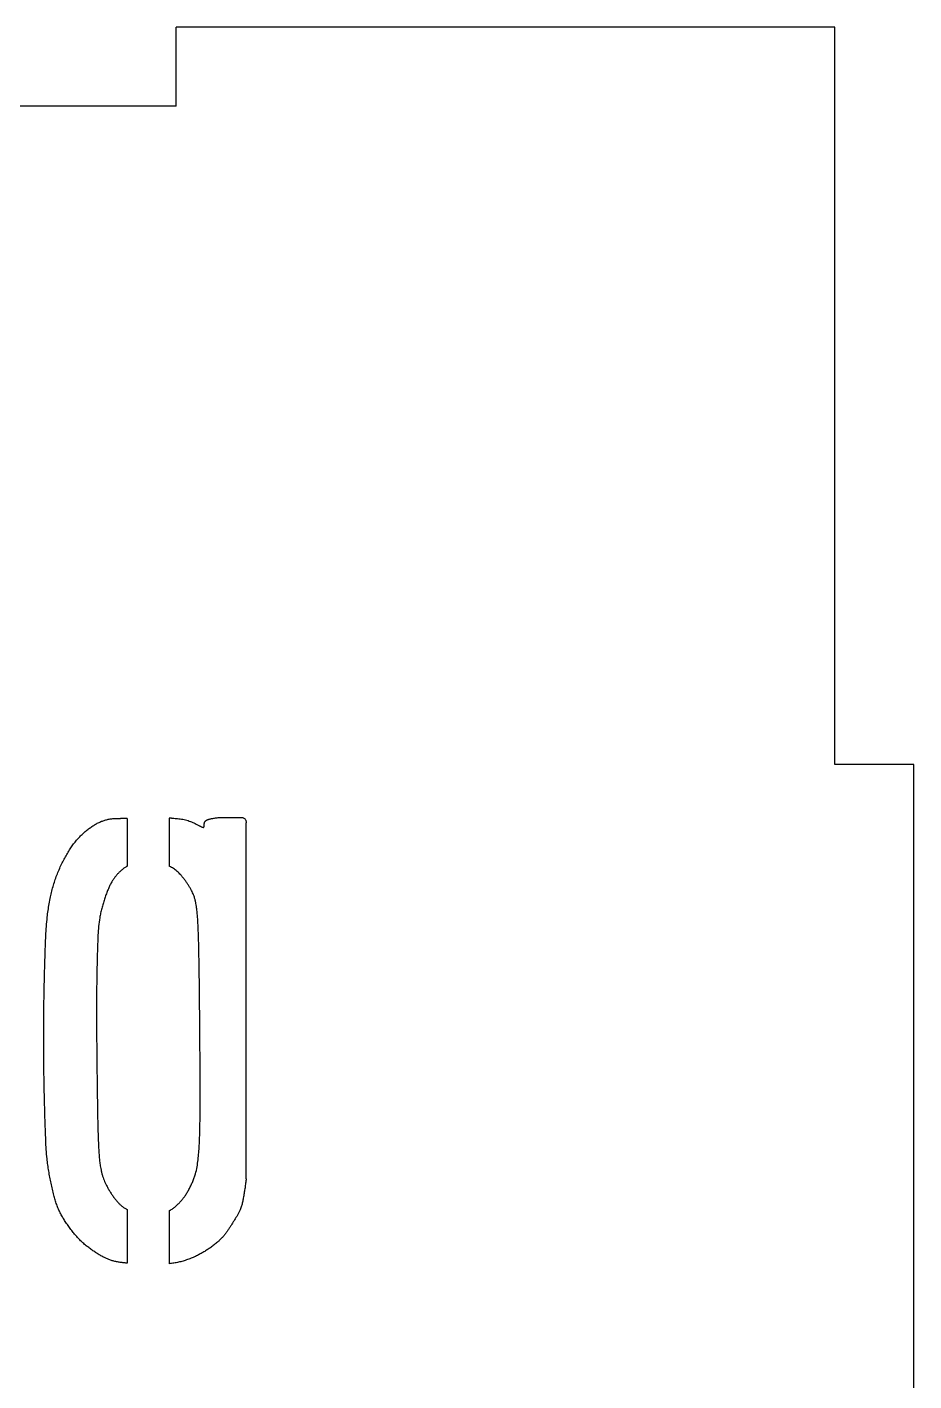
# Model space of a CAD drawing. Extents: x 0 to 436, y 0 to 625.
# Drawn here: x 368.5 to 435.9, y 522.2 to 625 of the extents above; entities that cross this region are included whole.
import ezdxf

# ---------------------------------------------------------------- set-up
doc = ezdxf.new("R2010")
doc.units = 0
doc.layers.add('Capa_1', color=7, linetype='CONTINUOUS')

msp = doc.modelspace()

# ---------------------------------------------------------------- linework, layer by layer
at = {"layer": 'Capa_1', "color": 7}
for p, q in [((429.850674, 624.950351), (379.850675, 624.950351)), ((379.850675, 618.950335), (379.850675, 624.950351)), ((429.850674, 568.95035), (429.850674, 624.950351)), ((379.850675, 618.950335), (321.850675, 618.950335)), ((435.850673, 568.95035), (429.850674, 568.95035)), ((435.850673, 518.950346), (435.850673, 568.95035)), ((376.129931, 564.869671), (375.625749, 564.869671)), ((376.129931, 564.869671), (376.129931, 561.248985)), ((379.475119, 564.885249), (379.320544, 564.882427)), ((379.320544, 564.883161), (379.320544, 561.232758)), ((385.161798, 538.112633), (385.160105, 564.535435)), ((385.153154, 537.50975), (385.16179, 538.112633)), ((376.129931, 535.180062), (376.129931, 531.096561)), ((379.320544, 535.084248), (379.320544, 531.054651))]:
    msp.add_line(p, q, dxfattribs=at)
for points, knots in [([(376.129931, 531.096561), (376.093047, 531.100679), (376.019246, 531.10892), (375.908589, 531.122124), (375.743369, 531.142599), (375.523906, 531.17116), (375.251973, 531.217618), (374.989665, 531.281504), (374.740173, 531.368714), (374.502861, 531.472215), (374.25352, 531.598225), (373.992441, 531.744939), (373.721013, 531.913411), (373.456333, 532.092075), (373.197607, 532.27934), (372.94692, 532.477194), (372.701673, 532.691823), (372.465424, 532.925842), (372.237555, 533.177085), (372.014043, 533.446035), (371.79371, 533.730879), (371.577853, 534.032139), (371.380701, 534.329759), (371.201075, 534.622369), (371.041761, 534.910714), (370.894567, 535.219222), (370.767321, 535.550102), (370.656569, 535.900302), (370.550827, 536.287359), (370.445278, 536.709162), (370.342447, 537.165942), (370.249998, 537.626453), (370.167803, 538.090669), (370.097176, 538.558532), (370.029792, 539.108309), (369.976689, 539.740844), (369.939253, 540.455395), (369.909263, 541.298894), (369.877534, 542.270705), (369.846493, 543.370779), (369.820218, 544.520452), (369.800855, 545.719924), (369.789106, 546.969209), (369.785319, 548.21797), (369.789013, 549.466081), (369.800638, 550.713438), (369.819843, 551.909997), (369.845892, 553.055767), (369.877848, 554.150864), (369.912465, 555.117028), (369.947167, 555.954224), (369.988344, 556.661938), (370.044512, 557.305062), (370.115865, 557.882867), (370.196448, 558.395541), (370.291772, 558.88629), (370.400713, 559.354564), (370.522543, 559.799799), (370.662294, 560.236553), (370.821045, 560.663566), (370.996851, 561.080641), (371.183306, 561.477589), (371.37742, 561.855032), (371.579127, 562.212437), (371.787902, 562.547435), (372.002757, 562.859664), (372.223784, 563.147827), (372.454033, 563.412772), (372.692998, 563.653038), (372.93688, 563.870787), (373.189195, 564.072348), (373.447901, 564.25865), (373.714229, 564.426348), (373.977869, 564.565551), (374.236594, 564.67615), (374.487393, 564.759602), (374.754288, 564.821771), (375.036368, 564.855495), (375.330601, 564.867818), (375.527232, 564.868601), (375.625749, 564.868993)], [0, 0, 0, 0, 0.111339, 0.222778, 0.334321, 0.610796, 0.886658, 1.161592, 1.419613, 1.67849, 1.937769, 2.257433, 2.576616, 2.895881, 3.215262, 3.53457, 3.853625, 4.192435, 4.531556, 4.870799, 5.2413, 5.611672, 5.98237, 6.312068, 6.641466, 6.970225, 7.336708, 7.703956, 8.071693, 8.540286, 9.008279, 9.476189, 9.949265, 10.422453, 10.895513, 11.610695, 12.326183, 13.041936, 14.14276, 15.243173, 16.343455, 17.592662, 18.842025, 20.091451, 21.338937, 22.586354, 23.833658, 24.929044, 26.024533, 27.12032, 27.829383, 28.538243, 29.246891, 29.765658, 30.284533, 30.803491, 31.265065, 31.726558, 32.187922, 32.640295, 33.092799, 33.545374, 33.955644, 34.365835, 34.776207, 35.139416, 35.502464, 35.865149, 36.191646, 36.51841, 36.845453, 37.160039, 37.474371, 37.788891, 38.053382, 38.317631, 38.58087, 38.874071, 39.168403, 39.46395, 39.46395, 39.46395, 39.46395]), ([(379.475119, 564.885249), (379.538616, 564.882786), (379.665563, 564.877862), (379.855777, 564.867107), (380.050624, 564.849517), (380.249437, 564.820803), (380.451514, 564.780192), (380.646102, 564.730204), (380.832853, 564.672025), (381.011205, 564.605575), (381.164848, 564.537378), (381.294562, 564.471001), (381.403037, 564.41268), (381.501498, 564.360102), (381.591003, 564.314885), (381.671446, 564.275318), (381.740246, 564.241504), (381.796923, 564.213433), (381.842721, 564.195608), (381.877079, 564.19013), (381.897009, 564.190327), (381.902859, 564.190554), (381.908188, 564.190053), (381.913001, 564.190894), (381.916939, 564.192605), (381.92074, 564.193349), (381.924298, 564.194008), (381.926965, 564.196059), (381.929896, 564.197788), (381.932083, 564.200242), (381.934728, 564.201878), (381.93721, 564.203979), (381.939394, 564.206751), (381.941686, 564.20975), (381.944049, 564.213215), (381.94626, 564.217308), (381.948509, 564.221923), (381.951831, 564.229764), (381.955628, 564.241014), (381.959216, 564.25579), (381.962344, 564.272897), (381.965148, 564.292276), (381.967413, 564.313915), (381.969124, 564.337676), (381.969928, 564.363544), (381.970451, 564.391489), (381.971019, 564.420021), (381.972223, 564.44912), (381.974923, 564.478687), (381.979531, 564.507664), (381.986607, 564.535812), (381.995959, 564.562959), (382.007759, 564.58928), (382.021915, 564.614504), (382.038389, 564.638359), (382.057287, 564.661067), (382.078695, 564.682287), (382.10226, 564.702027), (382.128211, 564.720606), (382.156431, 564.737843), (382.186717, 564.753741), (382.219454, 564.768507), (382.254546, 564.782082), (382.29183, 564.794632), (382.349031, 564.81165), (382.426365, 564.832271), (382.524276, 564.854392), (382.634139, 564.875721), (382.755976, 564.895726), (382.889782, 564.913694), (383.037386, 564.929094), (383.198792, 564.940688), (383.373875, 564.947576), (383.514651, 564.949214), (383.620991, 564.949099), (383.692917, 564.948631), (383.791325, 564.94508), (383.916342, 564.944275), (384.067872, 564.942889), (384.213866, 564.941981), (384.354268, 564.938593), (384.489133, 564.93597), (384.579034, 564.933803), (384.623985, 564.932719)], [0, 0, 0, 0, 0.190632, 0.381125, 0.571498, 0.777364, 0.983422, 1.189554, 1.379807, 1.56998, 1.760235, 1.883708, 2.007033, 2.129717, 2.21855, 2.307851, 2.398657, 2.448538, 2.497582, 2.545655, 2.551511, 2.557373, 2.563211, 2.567485, 2.571866, 2.576012, 2.579121, 2.582538, 2.585919, 2.589311, 2.592264, 2.59521, 2.599017, 2.602813, 2.606544, 2.611581, 2.616751, 2.621944, 2.637118, 2.652304, 2.667524, 2.689274, 2.711032, 2.732781, 2.760727, 2.788661, 2.816633, 2.846339, 2.876012, 2.905658, 2.934264, 2.962972, 2.991686, 3.020685, 3.049623, 3.078538, 3.10919, 3.13992, 3.170665, 3.204854, 3.239041, 3.273215, 3.312536, 3.351871, 3.3912, 3.491559, 3.591911, 3.692276, 3.827264, 3.962254, 4.097239, 4.27242, 4.447619, 4.622816, 4.694733, 4.766646, 4.838578, 4.990125, 5.141666, 5.293203, 5.428099, 5.562986, 5.697877, 5.697877, 5.697877, 5.697877]), ([(384.624021, 564.935259), (384.65885, 564.938632), (384.727816, 564.94531), (384.831351, 564.945616), (384.920375, 564.927207), (384.990544, 564.89401), (385.043295, 564.856413), (385.094039, 564.802431), (385.130816, 564.725862), (385.15028, 564.632367), (385.156865, 564.568154), (385.160218, 564.535463)], [0, 0, 0, 0, 0.104964, 0.207847, 0.30962, 0.374457, 0.439437, 0.502948, 0.594725, 0.689777, 0.788352, 0.788352, 0.788352, 0.788352]), ([(376.129931, 561.248985), (376.117117, 561.241573), (376.091486, 561.226746), (376.053578, 561.203602), (375.963628, 561.146701), (375.825989, 561.049179), (375.64871, 560.901423), (375.477752, 560.738153), (375.312988, 560.560936), (375.15711, 560.368896), (375.008971, 560.156217), (374.873598, 559.921082), (374.749934, 559.665973), (374.629175, 559.381291), (374.509063, 559.068877), (374.391828, 558.72842), (374.285354, 558.383386), (374.188701, 558.034255), (374.104184, 557.680909), (374.015248, 557.226766), (373.944502, 556.668193), (373.900339, 556.006742), (373.87105, 555.174534), (373.84159, 554.17335), (373.816171, 553.003588), (373.797985, 551.680855), (373.792251, 550.204326), (373.799234, 548.573904), (373.812666, 547.103426), (373.826335, 545.793151), (373.839995, 544.643139), (373.854147, 543.607269), (373.868392, 542.685494), (373.883981, 541.877848), (373.902316, 541.15911), (373.922884, 540.529294), (373.946137, 539.988402), (373.973778, 539.51115), (374.004375, 539.097615), (374.039471, 538.748081), (374.083322, 538.436685), (374.134331, 538.163874), (374.189111, 537.929607), (374.25365, 537.707935), (374.327818, 537.499586), (374.408269, 537.30391), (374.505445, 537.092801), (374.620381, 536.867211), (374.755458, 536.62905), (374.90008, 536.398652), (375.05384, 536.176239), (375.216937, 535.96212), (375.377495, 535.771095), (375.532778, 535.601968), (375.684273, 535.457917), (375.822163, 535.350741), (375.940733, 535.276413), (376.033723, 535.225225), (376.097834, 535.195133), (376.129942, 535.180062)], [0, 0, 0, 0, 0.044409, 0.088829, 0.13323, 0.363717, 0.594204, 0.824988, 1.072468, 1.319658, 1.566405, 1.849227, 2.132631, 2.416422, 2.776713, 3.136545, 3.496438, 3.859821, 4.223152, 4.586114, 5.247654, 5.91048, 6.57434, 7.745719, 8.915344, 10.084409, 11.714252, 13.344881, 14.97569, 16.125866, 17.275917, 18.425969, 19.233766, 20.041568, 20.849347, 21.390663, 21.932006, 22.473479, 22.824752, 23.175935, 23.527175, 23.767788, 24.008332, 24.248652, 24.459996, 24.671499, 24.883148, 25.157043, 25.430789, 25.704277, 25.972853, 26.241685, 26.511452, 26.721201, 26.930201, 27.137955, 27.243743, 27.349781, 27.456167, 27.456167, 27.456167, 27.456167]), ([(379.320544, 535.084248), (379.330997, 535.089643), (379.351889, 535.100424), (379.382913, 535.117162), (379.481548, 535.172599), (379.641171, 535.279081), (379.848665, 535.451972), (380.040022, 535.639091), (380.219129, 535.834084), (380.385288, 536.036211), (380.546911, 536.257318), (380.701118, 536.498814), (380.847186, 536.760102), (380.980981, 537.030392), (381.10403, 537.307925), (381.213847, 537.592772), (381.331857, 537.958943), (381.434983, 538.412857), (381.511586, 538.953253), (381.57621, 539.677874), (381.626325, 540.584445), (381.652115, 541.671655), (381.660645, 543.069271), (381.662133, 544.778413), (381.653727, 546.799352), (381.640607, 548.568553), (381.627548, 550.085583), (381.615051, 551.350337), (381.601967, 552.490065), (381.588659, 553.504842), (381.574033, 554.394683), (381.55689, 555.185643), (381.537716, 555.877679), (381.515984, 556.470711), (381.4901, 556.990723), (381.461514, 557.437703), (381.428926, 557.811589), (381.388672, 558.139094), (381.343081, 558.419872), (381.293685, 558.653473), (381.233804, 558.866695), (381.16413, 559.058583), (381.090365, 559.230472), (381.000657, 559.414082), (380.894114, 559.608369), (380.769619, 559.812028), (380.636637, 560.010668), (380.496368, 560.204768), (380.348351, 560.393848), (380.203261, 560.564388), (380.062761, 560.717087), (379.925878, 560.850098), (379.782479, 560.96771), (379.633108, 561.069561), (379.477485, 561.149915), (379.3792, 561.217245), (379.32134, 561.232287), (379.320867, 561.232197), (379.32056, 561.232176), (379.320397, 561.232165)], [0, 0, 0, 0, 0.035291, 0.070526, 0.105746, 0.374724, 0.644498, 0.914955, 1.177068, 1.438465, 1.699504, 1.998249, 2.297461, 2.597103, 2.902727, 3.207924, 3.512524, 4.056185, 4.601782, 5.148842, 6.238256, 7.324986, 8.41108, 10.431133, 12.452397, 14.47393, 15.738879, 17.003654, 18.268376, 19.158287, 20.048243, 20.938252, 21.53171, 22.125135, 22.718506, 23.093618, 23.468762, 23.844263, 24.083234, 24.321934, 24.560208, 24.746963, 24.93397, 25.121096, 25.359821, 25.598434, 25.836955, 26.076784, 26.316714, 26.55714, 26.748311, 26.939076, 27.129169, 27.304207, 27.479809, 27.655693, 27.656192, 27.656623, 27.657116, 27.657116, 27.657116, 27.657116]), ([(385.153154, 537.50975), (385.146429, 537.453563), (385.13298, 537.341204), (385.112355, 537.172763), (385.083095, 536.944237), (385.042435, 536.655896), (384.986391, 536.307978), (384.92558, 535.976963), (384.860696, 535.663244), (384.782936, 535.37005), (384.688097, 535.111187), (384.577382, 534.889415), (384.466569, 534.698312), (384.343112, 534.500051), (384.212999, 534.29151), (384.075709, 534.073142), (383.940246, 533.860335), (383.806186, 533.653191), (383.669902, 533.454248), (383.519988, 533.255387), (383.3517, 533.061086), (383.166091, 532.871871), (382.957219, 532.680537), (382.725145, 532.488299), (382.469404, 532.297026), (382.207122, 532.118536), (381.939755, 531.951589), (381.667485, 531.796819), (381.37262, 531.645832), (381.054003, 531.502283), (380.710971, 531.370199), (380.365223, 531.259391), (380.017995, 531.170559), (379.671103, 531.10075), (379.43737, 531.070014), (379.320544, 531.054651)], [0, 0, 0, 0, 0.169766, 0.339481, 0.509098, 0.860935, 1.213012, 1.56622, 1.870547, 2.173886, 2.475519, 2.695635, 2.916639, 3.138047, 3.396286, 3.654051, 3.911862, 4.153078, 4.394244, 4.635165, 4.899781, 5.164762, 5.429898, 5.74923, 6.068409, 6.387613, 6.700721, 7.013792, 7.326879, 7.694222, 8.061631, 8.429062, 8.782745, 9.136403, 9.489816, 9.489816, 9.489816, 9.489816])]:
    msp.add_open_spline(points, degree=3, knots=knots, dxfattribs=at)

doc.saveas('drawing.dxf')
